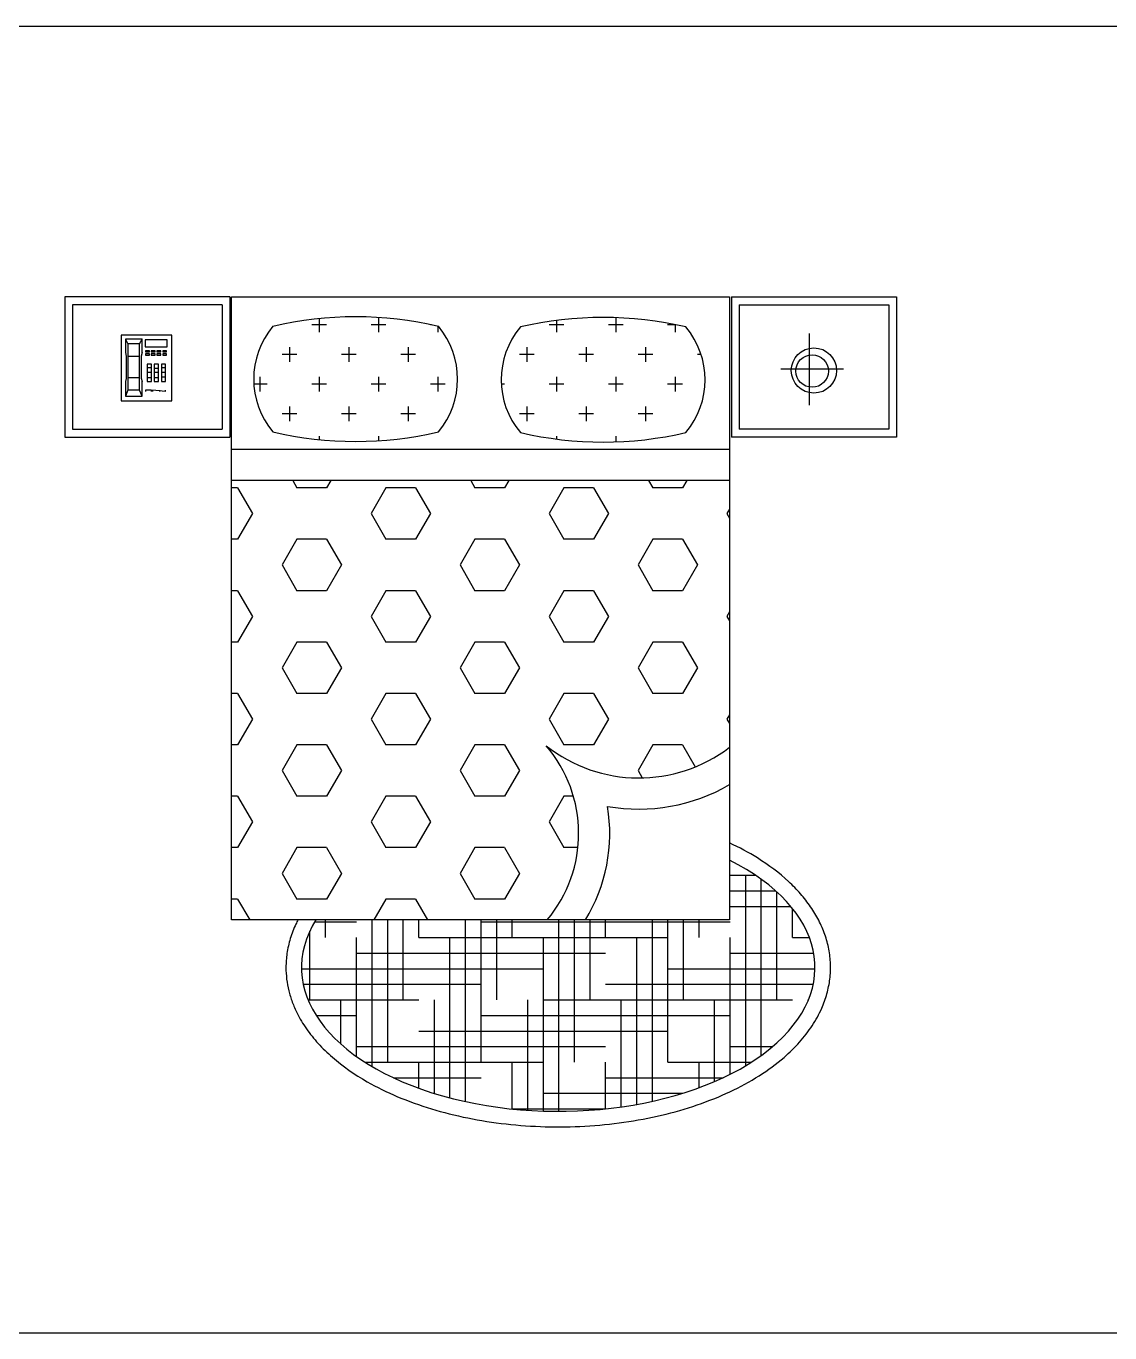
# Model space of a CAD drawing. Header units: inches. Extents: x 11.4 to 53.9, y 13.7 to 38.5.
# Drawn here: x 16.669 to 20.15, y 26.614 to 30.809 of the extents above; entities that cross this region are included whole.
import ezdxf

# ---------------------------------------------------------------- set-up
doc = ezdxf.new("R2010")
doc.units = ezdxf.units.IN
doc.header["$MEASUREMENT"] = 0
for name, color, linetype in [('02', 2, 'Continuous'), ('1', 1, 'Continuous'), ('4', 4, 'Continuous')]:
    doc.layers.add(name, color=color, linetype=linetype)

msp = doc.modelspace()

# ---------------------------------------------------------------- linework, layer by layer
at = {"layer": '02'}
for p, q in [((17.6104, 29.87), (17.6104, 29.8265)), ((17.8009, 29.8735), (17.8009, 29.8265)), ((18.5629, 29.8731), (18.5629, 29.8265)), ((17.6342, 29.8503), (17.5866, 29.8503)), ((17.8247, 29.8503), (17.7771, 29.8503)), ((17.9707, 29.8503), (17.9676, 29.8503)), ((17.9914, 29.8457), (17.9914, 29.8265)), ((18.3962, 29.8503), (18.3486, 29.8503)), ((18.3724, 29.8642), (18.3724, 29.8265)), ((18.5867, 29.8503), (18.5391, 29.8503)), ((18.756, 29.8503), (18.7296, 29.8503)), ((18.7534, 29.8508), (18.7534, 29.8265)), ((17.539, 29.755), (17.4914, 29.755)), ((17.5152, 29.7789), (17.5152, 29.7312)), ((17.7295, 29.755), (17.6819, 29.755)), ((17.7057, 29.7789), (17.7057, 29.7312)), ((17.92, 29.755), (17.8724, 29.755)), ((17.8962, 29.7789), (17.8962, 29.7312)), ((18.301, 29.755), (18.2534, 29.755)), ((18.2772, 29.7789), (18.2772, 29.7312)), ((18.4915, 29.755), (18.4439, 29.755)), ((18.4677, 29.7789), (18.4677, 29.7312)), ((18.682, 29.755), (18.6344, 29.755)), ((18.6582, 29.7789), (18.6582, 29.7312)), ((18.837, 29.755), (18.8249, 29.755)), ((17.4437, 29.6598), (17.4006, 29.6598)), ((17.4199, 29.6836), (17.4199, 29.636)), ((17.6342, 29.6598), (17.5866, 29.6598)), ((17.6104, 29.6836), (17.6104, 29.636)), ((17.8247, 29.6598), (17.7771, 29.6598)), ((17.8009, 29.6836), (17.8009, 29.636)), ((18.0152, 29.6598), (17.9676, 29.6598)), ((17.9914, 29.6836), (17.9914, 29.636)), ((18.2057, 29.6598), (18.1953, 29.6598)), ((18.3962, 29.6598), (18.3486, 29.6598)), ((18.3724, 29.6836), (18.3724, 29.636)), ((18.5867, 29.6598), (18.5391, 29.6598)), ((18.5629, 29.6836), (18.5629, 29.636)), ((18.7772, 29.6598), (18.7296, 29.6598)), ((18.7534, 29.6836), (18.7534, 29.636)), ((17.5152, 29.5884), (17.5152, 29.5407)), ((17.7057, 29.5884), (17.7057, 29.5407)), ((17.8962, 29.5884), (17.8962, 29.5407)), ((18.2772, 29.5884), (18.2772, 29.5407)), ((18.4677, 29.5884), (18.4677, 29.5407)), ((18.6582, 29.5884), (18.6582, 29.5407)), ((17.539, 29.5645), (17.4914, 29.5645)), ((17.7295, 29.5645), (17.6819, 29.5645)), ((17.92, 29.5645), (17.8724, 29.5645)), ((18.301, 29.5645), (18.2534, 29.5645)), ((18.4915, 29.5645), (18.4439, 29.5645)), ((18.682, 29.5645), (18.6344, 29.5645)), ((18.8262, 29.5645), (18.8249, 29.5645)), ((17.6104, 29.4931), (17.6104, 29.4816)), ((17.8009, 29.4931), (17.8009, 29.4781)), ((18.3724, 29.4931), (18.3724, 29.4834)), ((18.5629, 29.4931), (18.5629, 29.4745)), ((18.9284, 29.45), (17.3284, 29.45)), ((18.9284, 29.35), (17.3284, 29.35)), ((17.3485, 29.3267), (17.3284, 29.3267)), ((17.3485, 29.3267), (17.3961, 29.2442)), ((17.5255, 29.35), (17.539, 29.3267)), ((17.6342, 29.3267), (17.539, 29.3267)), ((17.6477, 29.35), (17.6342, 29.3267)), ((17.8247, 29.3267), (17.7771, 29.2442)), ((17.92, 29.3267), (17.8247, 29.3267)), ((17.92, 29.3267), (17.9676, 29.2442)), ((18.097, 29.35), (18.1105, 29.3267)), ((18.2057, 29.3267), (18.1105, 29.3267)), ((18.2192, 29.35), (18.2057, 29.3267)), ((18.3962, 29.3267), (18.3486, 29.2442)), ((18.4915, 29.3267), (18.3962, 29.3267)), ((18.4915, 29.3267), (18.5391, 29.2442)), ((18.6685, 29.35), (18.682, 29.3267)), ((18.7772, 29.3267), (18.682, 29.3267)), ((18.7907, 29.35), (18.7772, 29.3267)), ((17.3961, 29.2442), (17.3485, 29.1617)), ((17.7771, 29.2442), (17.8247, 29.1617)), ((17.9676, 29.2442), (17.92, 29.1617)), ((18.3486, 29.2442), (18.3962, 29.1617)), ((18.5391, 29.2442), (18.4915, 29.1617)), ((18.9284, 29.2585), (18.9201, 29.2442)), ((18.9201, 29.2442), (18.9284, 29.2298)), ((17.3485, 29.1617), (17.3284, 29.1617)), ((17.539, 29.1617), (17.4914, 29.0792)), ((17.6342, 29.1617), (17.539, 29.1617)), ((17.6342, 29.1617), (17.6819, 29.0792)), ((17.92, 29.1617), (17.8247, 29.1617)), ((18.1105, 29.1617), (18.0629, 29.0792)), ((18.2057, 29.1617), (18.1105, 29.1617)), ((18.2057, 29.1617), (18.2534, 29.0792)), ((18.4915, 29.1617), (18.3962, 29.1617)), ((18.682, 29.1617), (18.6344, 29.0792)), ((18.7772, 29.1617), (18.682, 29.1617)), ((18.7772, 29.1617), (18.8249, 29.0792)), ((17.4914, 29.0792), (17.539, 28.9967)), ((17.6819, 29.0792), (17.6342, 28.9967)), ((18.0629, 29.0792), (18.1105, 28.9967)), ((18.2534, 29.0792), (18.2057, 28.9967)), ((18.6344, 29.0792), (18.682, 28.9967)), ((18.8249, 29.0792), (18.7772, 28.9967)), ((17.3485, 28.9967), (17.3284, 28.9967)), ((17.3485, 28.9967), (17.3961, 28.9142)), ((17.6342, 28.9967), (17.539, 28.9967)), ((17.8247, 28.9967), (17.7771, 28.9142)), ((17.92, 28.9967), (17.8247, 28.9967)), ((17.92, 28.9967), (17.9676, 28.9142)), ((18.2057, 28.9967), (18.1105, 28.9967)), ((18.3962, 28.9967), (18.3486, 28.9142)), ((18.4915, 28.9967), (18.3962, 28.9967)), ((18.4915, 28.9967), (18.5391, 28.9142)), ((18.7772, 28.9967), (18.682, 28.9967)), ((17.3961, 28.9142), (17.3485, 28.8317)), ((17.7771, 28.9142), (17.8247, 28.8317)), ((17.9676, 28.9142), (17.92, 28.8317)), ((18.3486, 28.9142), (18.3962, 28.8317)), ((18.5391, 28.9142), (18.4915, 28.8317)), ((18.9284, 28.9286), (18.9201, 28.9142)), ((18.9201, 28.9142), (18.9284, 28.8998)), ((17.3485, 28.8317), (17.3284, 28.8317)), ((17.539, 28.8317), (17.4914, 28.7492)), ((17.6342, 28.8317), (17.539, 28.8317)), ((17.6342, 28.8317), (17.6819, 28.7492)), ((17.92, 28.8317), (17.8247, 28.8317)), ((18.1105, 28.8317), (18.0629, 28.7492)), ((18.2057, 28.8317), (18.1105, 28.8317)), ((18.2057, 28.8317), (18.2534, 28.7492)), ((18.4915, 28.8317), (18.3962, 28.8317)), ((18.682, 28.8317), (18.6344, 28.7492)), ((18.7772, 28.8317), (18.682, 28.8317)), ((18.7772, 28.8317), (18.8249, 28.7492)), ((17.4914, 28.7492), (17.539, 28.6668)), ((17.6819, 28.7492), (17.6342, 28.6668)), ((18.0629, 28.7492), (18.1105, 28.6668)), ((18.2534, 28.7492), (18.2057, 28.6668)), ((18.6344, 28.7492), (18.682, 28.6668)), ((18.8249, 28.7492), (18.7772, 28.6668)), ((17.3485, 28.6668), (17.3961, 28.5843)), ((17.6342, 28.6668), (17.539, 28.6668)), ((17.8247, 28.6668), (17.7771, 28.5843)), ((17.92, 28.6668), (17.8247, 28.6668)), ((17.92, 28.6668), (17.9676, 28.5843)), ((18.2057, 28.6668), (18.1105, 28.6668)), ((18.3962, 28.6668), (18.3486, 28.5843)), ((18.4915, 28.6668), (18.3962, 28.6668)), ((18.4915, 28.6668), (18.5391, 28.5843)), ((18.7772, 28.6668), (18.682, 28.6668)), ((17.3961, 28.5843), (17.3485, 28.5018)), ((17.7771, 28.5843), (17.8247, 28.5018)), ((17.9676, 28.5843), (17.92, 28.5018)), ((18.3486, 28.5843), (18.3962, 28.5018)), ((18.5391, 28.5843), (18.4915, 28.5018)), ((18.9284, 28.5986), (18.9201, 28.5843)), ((18.9201, 28.5843), (18.9284, 28.5699)), ((17.539, 28.5018), (17.4914, 28.4193)), ((17.6342, 28.5018), (17.539, 28.5018)), ((17.6342, 28.5018), (17.6819, 28.4193)), ((17.92, 28.5018), (17.8247, 28.5018)), ((18.1105, 28.5018), (18.0629, 28.4193)), ((18.2057, 28.5018), (18.1105, 28.5018)), ((18.2057, 28.5018), (18.2534, 28.4193)), ((18.4915, 28.5018), (18.3962, 28.5018)), ((18.682, 28.5018), (18.6344, 28.4193)), ((18.7772, 28.5018), (18.682, 28.5018)), ((18.7772, 28.5018), (18.8182, 28.4309)), ((17.4914, 28.4193), (17.539, 28.3368)), ((17.6819, 28.4193), (17.6342, 28.3368)), ((18.0629, 28.4193), (18.1105, 28.3368)), ((18.2534, 28.4193), (18.2057, 28.3368)), ((18.6344, 28.4193), (18.6481, 28.3956)), ((17.3485, 28.3368), (17.3961, 28.2543)), ((17.6342, 28.3368), (17.539, 28.3368)), ((17.8247, 28.3368), (17.7771, 28.2543)), ((17.92, 28.3368), (17.8247, 28.3368)), ((17.92, 28.3368), (17.9676, 28.2543)), ((18.2057, 28.3368), (18.1105, 28.3368)), ((18.3962, 28.3368), (18.3486, 28.2543)), ((18.4269, 28.3368), (18.3962, 28.3368)), ((17.3961, 28.2543), (17.3485, 28.1718)), ((17.7771, 28.2543), (17.8247, 28.1718)), ((17.9676, 28.2543), (17.92, 28.1718)), ((18.3486, 28.2543), (18.3962, 28.1718)), ((17.539, 28.1718), (17.4914, 28.0893)), ((17.6342, 28.1718), (17.539, 28.1718)), ((17.6342, 28.1718), (17.6819, 28.0893)), ((17.92, 28.1718), (17.8247, 28.1718)), ((18.1105, 28.1718), (18.0629, 28.0893)), ((18.2057, 28.1718), (18.1105, 28.1718)), ((18.2057, 28.1718), (18.2534, 28.0893)), ((18.4412, 28.1718), (18.3962, 28.1718)), ((17.4914, 28.0893), (17.539, 28.0068)), ((17.6819, 28.0893), (17.6342, 28.0068)), ((18.0629, 28.0893), (18.1105, 28.0068)), ((18.2534, 28.0893), (18.2057, 28.0068)), ((18.9284, 28.0831), (19.0115, 28.0831)), ((18.9804, 27.4717), (18.9804, 28.0831)), ((19.0304, 27.5046), (19.0304, 28.07)), ((18.9284, 28.0331), (19.0764, 28.0331)), ((19.0804, 27.6831), (19.0804, 28.0295)), ((17.3485, 28.0068), (17.3284, 28.0068)), ((17.3485, 28.0068), (17.3872, 27.9397)), ((17.6342, 28.0068), (17.539, 28.0068)), ((17.8247, 28.0068), (17.786, 27.9397)), ((17.92, 28.0068), (17.8247, 28.0068)), ((17.92, 28.0068), (17.9587, 27.9397)), ((18.2057, 28.0068), (18.1105, 28.0068)), ((18.9284, 27.9831), (19.125, 27.9831)), ((17.6304, 27.8831), (17.6304, 27.9397)), ((17.7804, 27.4691), (17.7804, 27.9397)), ((17.8304, 27.4831), (17.8304, 27.9397)), ((17.8804, 27.6831), (17.8804, 27.9397)), ((17.9304, 27.8831), (17.9304, 27.9397)), ((18.0804, 27.3565), (18.0804, 27.9397)), ((18.1304, 27.4831), (18.1304, 27.9397)), ((18.1804, 27.6831), (18.1804, 27.9397)), ((18.2304, 27.8831), (18.2304, 27.9397)), ((18.3804, 27.3254), (18.3804, 27.9397)), ((18.4304, 27.4831), (18.4304, 27.9397)), ((18.4804, 27.6831), (18.4804, 27.9397)), ((18.5304, 27.8831), (18.5304, 27.9397)), ((18.6804, 27.3575), (18.6804, 27.9397)), ((18.7304, 27.4831), (18.7304, 27.9397)), ((18.7804, 27.6831), (18.7804, 27.9397)), ((18.8304, 27.8831), (18.8304, 27.9397)), ((19.1304, 27.8831), (19.1304, 27.9766)), ((17.5804, 27.6831), (17.5804, 27.904)), ((17.5958, 27.9331), (17.7304, 27.9331)), ((18.1304, 27.9331), (18.9304, 27.9331)), ((17.7304, 27.5015), (17.7304, 27.8831)), ((17.9304, 27.8831), (18.7304, 27.8831)), ((18.0304, 27.3685), (18.0304, 27.8831)), ((18.3304, 27.3261), (18.3304, 27.8831)), ((18.6304, 27.3475), (18.6304, 27.8831)), ((18.9304, 27.4442), (18.9304, 27.8831)), ((19.1304, 27.8831), (19.1849, 27.8831)), ((17.7304, 27.8331), (18.5304, 27.8331)), ((18.9304, 27.8331), (19.1987, 27.8331)), ((17.5536, 27.7831), (18.3304, 27.7831)), ((18.7304, 27.7831), (19.2028, 27.7831)), ((17.5593, 27.7331), (18.1304, 27.7331)), ((18.5304, 27.7331), (19.1971, 27.7331)), ((17.5749, 27.6831), (17.9304, 27.6831)), ((17.6804, 27.5412), (17.6804, 27.6831)), ((17.9804, 27.3827), (17.9804, 27.6831)), ((18.2804, 27.3286), (18.2804, 27.6831)), ((18.3304, 27.6831), (19.1304, 27.6831)), ((18.5804, 27.3395), (18.5804, 27.6831)), ((18.8804, 27.4209), (18.8804, 27.6831)), ((19.1804, 27.6802), (19.1804, 27.6831)), ((17.6009, 27.6331), (17.7304, 27.6331)), ((18.1304, 27.6331), (18.9304, 27.6331)), ((17.9304, 27.5831), (18.7304, 27.5831)), ((17.7304, 27.5331), (18.5304, 27.5331)), ((18.9304, 27.5331), (19.0667, 27.5331)), ((17.7577, 27.4831), (18.3304, 27.4831)), ((17.9304, 27.3994), (17.9304, 27.4831)), ((18.2304, 27.3328), (18.2304, 27.4831)), ((18.5304, 27.3333), (18.5304, 27.4831)), ((18.7304, 27.4831), (18.9988, 27.4831)), ((18.8304, 27.401), (18.8304, 27.4831)), ((17.8489, 27.4331), (18.1304, 27.4331)), ((18.5304, 27.4331), (18.9075, 27.4331)), ((18.3304, 27.3831), (18.7774, 27.3831)), ((18.228, 27.3331), (18.5284, 27.3331))]:
    msp.add_line(p, q, dxfattribs=at)
for centre, radius, start, end in [((18.6372, 28.8749), 0.4794, 231.6209, 307.4069), ((18.0111, 28.2175), 0.4326, 320.0508, 40.5998), ((18.6372, 28.8749), 0.5794, 259.9989, 300.1742), ((18.0111, 28.2175), 0.5326, 328.5639, 9.3723)]:
    msp.add_arc(centre, radius, start, end, dxfattribs=at)
msp.add_ellipse((18.3782, 27.7873), major_axis=(-0.8246, 0), ratio=0.56017, start_param=5.946838, end_param=10.265079, dxfattribs=at)
at = {"layer": '1'}
for p, q in [((11.748, 30.809), (32.0742, 30.809)), ((17.2983, 29.9147), (16.8185, 29.9147)), ((16.8185, 29.9147), (16.8185, 29.5147)), ((17.2983, 29.9147), (17.2983, 29.5147)), ((18.9597, 29.9147), (19.4395, 29.9147)), ((18.9597, 29.9147), (18.9597, 29.5147)), ((19.4395, 29.9147), (19.4395, 29.5147)), ((16.9741, 29.817), (16.9741, 29.6062)), ((17.1371, 29.817), (16.9741, 29.817)), ((16.988, 29.8043), (16.9953, 29.7888)), ((16.988, 29.8043), (16.988, 29.761)), ((17.0417, 29.8043), (16.988, 29.8043)), ((16.9953, 29.7888), (16.9953, 29.6406)), ((17.0337, 29.7888), (16.9953, 29.7888)), ((17.0337, 29.7888), (17.0417, 29.8043)), ((17.0337, 29.6406), (17.0337, 29.7888)), ((17.0417, 29.761), (17.0417, 29.8047)), ((17.051, 29.8015), (17.051, 29.779)), ((17.122, 29.8015), (17.051, 29.8015)), ((17.122, 29.779), (17.122, 29.8015)), ((17.1371, 29.6062), (17.1371, 29.817)), ((19.1843, 29.8228), (19.1843, 29.5918)), ((16.988, 29.761), (16.9905, 29.7498)), ((16.9905, 29.7498), (16.9905, 29.6776)), ((17.0337, 29.7488), (16.9953, 29.7488)), ((17.0417, 29.761), (17.0385, 29.7498)), ((17.0385, 29.7498), (17.0385, 29.6788)), ((17.051, 29.779), (17.122, 29.779)), ((17.0526, 29.7671), (17.0526, 29.7629)), ((17.0654, 29.7671), (17.0526, 29.7671)), ((17.0526, 29.7629), (17.0654, 29.7629)), ((17.0526, 29.7572), (17.0526, 29.753)), ((17.0654, 29.7572), (17.0526, 29.7572)), ((17.0526, 29.753), (17.0654, 29.753)), ((17.0654, 29.7629), (17.0654, 29.7671)), ((17.0654, 29.753), (17.0654, 29.7572)), ((17.071, 29.7671), (17.071, 29.7629)), ((17.0837, 29.7671), (17.071, 29.7671)), ((17.071, 29.7629), (17.0837, 29.7629)), ((17.0837, 29.7572), (17.071, 29.7572)), ((17.071, 29.7572), (17.071, 29.753)), ((17.071, 29.753), (17.0837, 29.753)), ((17.0837, 29.7629), (17.0837, 29.7671)), ((17.0837, 29.753), (17.0837, 29.7572)), ((17.0894, 29.7671), (17.0894, 29.7629)), ((17.1021, 29.7671), (17.0894, 29.7671)), ((17.0894, 29.7629), (17.1021, 29.7629)), ((17.0894, 29.7572), (17.0894, 29.753)), ((17.1021, 29.7572), (17.0894, 29.7572)), ((17.0894, 29.753), (17.1021, 29.753)), ((17.1021, 29.7629), (17.1021, 29.7671)), ((17.1021, 29.753), (17.1021, 29.7572)), ((17.1078, 29.7671), (17.1078, 29.7629)), ((17.1205, 29.7671), (17.1078, 29.7671)), ((17.1078, 29.7629), (17.1205, 29.7629)), ((17.1078, 29.7572), (17.1078, 29.753)), ((17.1205, 29.7572), (17.1078, 29.7572)), ((17.1078, 29.753), (17.1205, 29.753)), ((17.1205, 29.7629), (17.1205, 29.7671)), ((17.1205, 29.753), (17.1205, 29.7572)), ((17.0714, 29.7242), (17.0576, 29.7242)), ((17.0576, 29.7242), (17.0576, 29.6681)), ((17.0576, 29.7126), (17.0714, 29.7126)), ((17.0714, 29.6681), (17.0714, 29.7242)), ((17.094, 29.7242), (17.0802, 29.7242)), ((17.0802, 29.7242), (17.0802, 29.6681)), ((17.094, 29.7094), (17.0802, 29.7094)), ((17.094, 29.6681), (17.094, 29.7242)), ((17.1035, 29.7242), (17.1035, 29.6681)), ((17.1173, 29.7242), (17.1035, 29.7242)), ((17.1035, 29.7126), (17.1173, 29.7126)), ((17.1173, 29.6681), (17.1173, 29.7242)), ((19.2941, 29.7073), (19.0931, 29.7073)), ((16.9905, 29.6776), (16.988, 29.6679)), ((16.988, 29.6679), (16.988, 29.6213)), ((16.9953, 29.6809), (17.0337, 29.6809)), ((17.0385, 29.6788), (17.0417, 29.6679)), ((17.0417, 29.6207), (17.0417, 29.6679)), ((17.0576, 29.6978), (17.0714, 29.6978)), ((17.0714, 29.6798), (17.0576, 29.6798)), ((17.0576, 29.6681), (17.0714, 29.6681)), ((17.0802, 29.6978), (17.094, 29.6978)), ((17.094, 29.6798), (17.0802, 29.6798)), ((17.0802, 29.6681), (17.094, 29.6681)), ((17.1035, 29.6978), (17.1173, 29.6978)), ((17.1035, 29.6829), (17.1173, 29.6829)), ((17.1035, 29.6681), (17.1173, 29.6681)), ((16.9953, 29.6406), (16.988, 29.6213)), ((16.988, 29.6213), (17.0417, 29.6213)), ((17.0337, 29.6406), (16.9953, 29.6406)), ((17.0417, 29.6213), (17.0337, 29.6406)), ((17.0523, 29.6406), (17.0523, 29.6366)), ((17.0722, 29.6406), (17.0523, 29.6406)), ((17.0722, 29.6366), (17.0722, 29.6406)), ((17.0748, 29.6406), (17.0748, 29.6366)), ((17.1172, 29.6366), (17.0748, 29.6406)), ((17.0973, 29.6406), (17.0973, 29.6366)), ((17.1172, 29.6366), (17.1172, 29.6406)), ((16.9741, 29.6062), (17.1371, 29.6062)), ((16.8185, 29.5147), (17.2983, 29.5147)), ((19.4395, 29.5147), (18.9597, 29.5147)), ((17.3485, 28.6668), (17.3284, 28.6668)), ((17.3485, 28.5018), (17.3284, 28.5018)), ((17.3485, 28.3368), (17.3284, 28.3368)), ((17.3485, 28.1718), (17.3284, 28.1718)), ((11.748, 26.6141), (32.0742, 26.6141))]:
    msp.add_line(p, q, dxfattribs=at)
for centre, radius in [((19.1992, 29.7035), 0.0726), ((19.1936, 29.7017), 0.0522)]:
    msp.add_circle(centre, radius, dxfattribs=at)
for centre, radius, start, end in [((17.7275, 28.7048), 1.171, 76.8814, 103.1186), ((18.5224, 28.7028), 1.171, 76.8814, 103.1186), ((17.6637, 29.6758), 0.2637, 140.0067, 219.9933), ((17.7913, 29.6758), 0.2637, 320.0067, 39.9933), ((18.4586, 29.6738), 0.2637, 140.0067, 219.9933), ((18.5862, 29.6738), 0.2637, 320.0067, 39.9933), ((17.7275, 30.6468), 1.171, 256.8814, 283.1186), ((18.5224, 30.6448), 1.171, 256.8814, 283.1186)]:
    msp.add_arc(centre, radius, start, end, dxfattribs=at)
msp.add_open_spline([(17.5423, 27.9397), (17.54, 27.9353), (17.5378, 27.9309), (17.5285, 27.9112), (17.5225, 27.8957), (17.5128, 27.8642), (17.5092, 27.8482), (17.5047, 27.8173), (17.5036, 27.8023), (17.5036, 27.7873), (17.5036, 27.7747), (17.5044, 27.7622), (17.5074, 27.7373), (17.5097, 27.7249), (17.5157, 27.7003), (17.5195, 27.6881), (17.5284, 27.664), (17.5336, 27.6521), (17.548, 27.6233), (17.558, 27.6065), (17.5808, 27.5739), (17.5935, 27.5582), (17.6214, 27.5276), (17.6366, 27.5129), (17.6858, 27.4703), (17.7233, 27.4441), (17.7952, 27.403), (17.8279, 27.3869), (17.8969, 27.3578), (17.9331, 27.3448), (18.0085, 27.3219), (18.0475, 27.3121), (18.1277, 27.2958), (18.1688, 27.2894), (18.2521, 27.28), (18.2943, 27.2771), (18.3791, 27.2748), (18.4216, 27.2754), (18.5061, 27.2802), (18.548, 27.2843), (18.6305, 27.2961), (18.6709, 27.3037), (18.7496, 27.3223), (18.7878, 27.3333), (18.8611, 27.3584), (18.8962, 27.3725), (18.9626, 27.4037), (18.9939, 27.4208), (19.0521, 27.4577), (19.0789, 27.4775), (19.1213, 27.5142), (19.1379, 27.5305), (19.1682, 27.5644), (19.1818, 27.582), (19.2057, 27.6183), (19.216, 27.637), (19.2311, 27.6714), (19.2367, 27.6869), (19.2454, 27.7182), (19.2486, 27.734), (19.2525, 27.766), (19.2532, 27.782), (19.2521, 27.8141), (19.2502, 27.8301), (19.2442, 27.8618), (19.2399, 27.8775), (19.2291, 27.9084), (19.2225, 27.9236), (19.2071, 27.9534), (19.1983, 27.968), (19.1787, 27.9964), (19.1679, 28.0102), (19.1444, 28.0371), (19.1317, 28.0501), (19.0886, 28.0901), (19.0549, 28.1155), (18.9898, 28.156), (18.96, 28.1721), (18.9284, 28.1869)], degree=3, knots=[5.999344, 5.999344, 5.999344, 5.999344, 6.02526, 6.02526, 6.113435, 6.113435, 6.20161, 6.20161, 6.283185, 6.283185, 6.283185, 6.3514, 6.3514, 6.419615, 6.419615, 6.487829, 6.487829, 6.556044, 6.556044, 6.656369, 6.656369, 6.756695, 6.756695, 6.85702, 6.85702, 7.058724, 7.058724, 7.208039, 7.208039, 7.357355, 7.357355, 7.50667, 7.50667, 7.655985, 7.655985, 7.805301, 7.805301, 7.954616, 7.954616, 8.103931, 8.103931, 8.253246, 8.253246, 8.402562, 8.402562, 8.551877, 8.551877, 8.701192, 8.701192, 8.850508, 8.850508, 8.961155, 8.961155, 9.071803, 9.071803, 9.18245, 9.18245, 9.269748, 9.269748, 9.357045, 9.357045, 9.444342, 9.444342, 9.53164, 9.53164, 9.618937, 9.618937, 9.706235, 9.706235, 9.793532, 9.793532, 9.880829, 9.880829, 9.968127, 9.968127, 10.15735, 10.15735, 10.299101, 10.299101, 10.299101, 10.299101], dxfattribs=at)
at = {"layer": '4'}
for p, q in [((17.3233, 29.9397), (16.7935, 29.9397)), ((16.7935, 29.9397), (16.7935, 29.4897)), ((17.3233, 29.9397), (17.3233, 29.4897)), ((17.3284, 29.9397), (18.9284, 29.9397)), ((17.3284, 27.9397), (17.3284, 29.9397)), ((18.9284, 29.9397), (18.9284, 27.9397)), ((18.9347, 29.9397), (19.4645, 29.9397)), ((18.9347, 29.9397), (18.9347, 29.4897)), ((19.4645, 29.9397), (19.4645, 29.4897)), ((16.7935, 29.4897), (17.3233, 29.4897)), ((19.4645, 29.4897), (18.9347, 29.4897)), ((18.9284, 27.9397), (17.3284, 27.9397))]:
    msp.add_line(p, q, dxfattribs=at)

doc.saveas('drawing.dxf')
